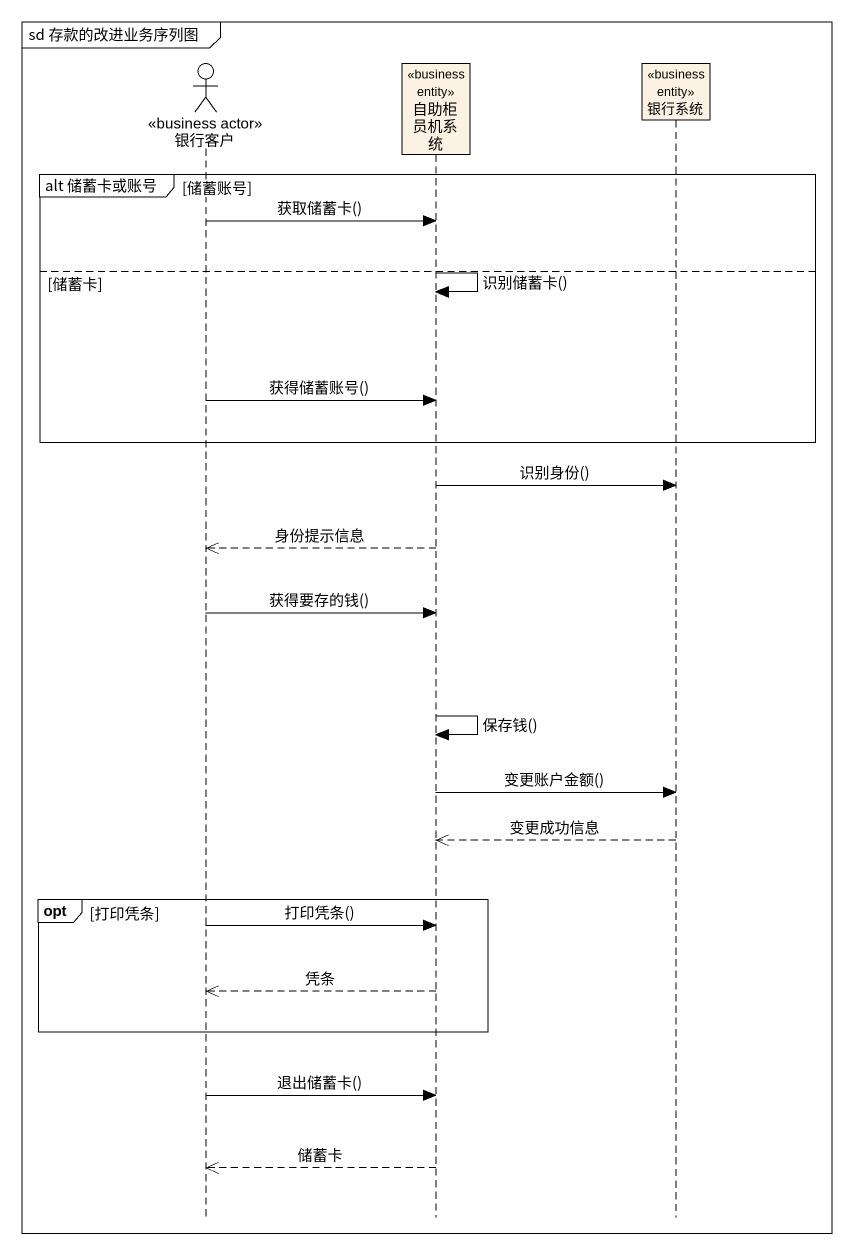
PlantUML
@startuml
mainframe sd 存款的改进业务序列图
hide footbox
actor 银行客户 <<business actor>>
participant 自助柜员机系统 <<business entity>>
participant 银行系统 <<business entity>>

group alt 储蓄卡或账号 [储蓄账号]
  银行客户 -> 自助柜员机系统 : 获取储蓄卡()
else 储蓄卡
  自助柜员机系统 -> 自助柜员机系统 : 识别储蓄卡()
  银行客户 -> 自助柜员机系统 : 获得储蓄账号()
end
自助柜员机系统 -> 银行系统 : 识别身份()
自助柜员机系统 -->> 银行客户 : 身份提示信息
银行客户 -> 自助柜员机系统 : 获得要存的钱()
自助柜员机系统 -> 自助柜员机系统 : 保存钱()
自助柜员机系统 -> 银行系统 : 变更账户金额()
银行系统 -->> 自助柜员机系统 : 变更成功信息
opt 打印凭条
  银行客户 -> 自助柜员机系统 : 打印凭条()
  自助柜员机系统 -->> 银行客户 : 凭条
end
银行客户 -> 自助柜员机系统 : 退出储蓄卡()
自助柜员机系统 -->> 银行客户 : 储蓄卡
@enduml
